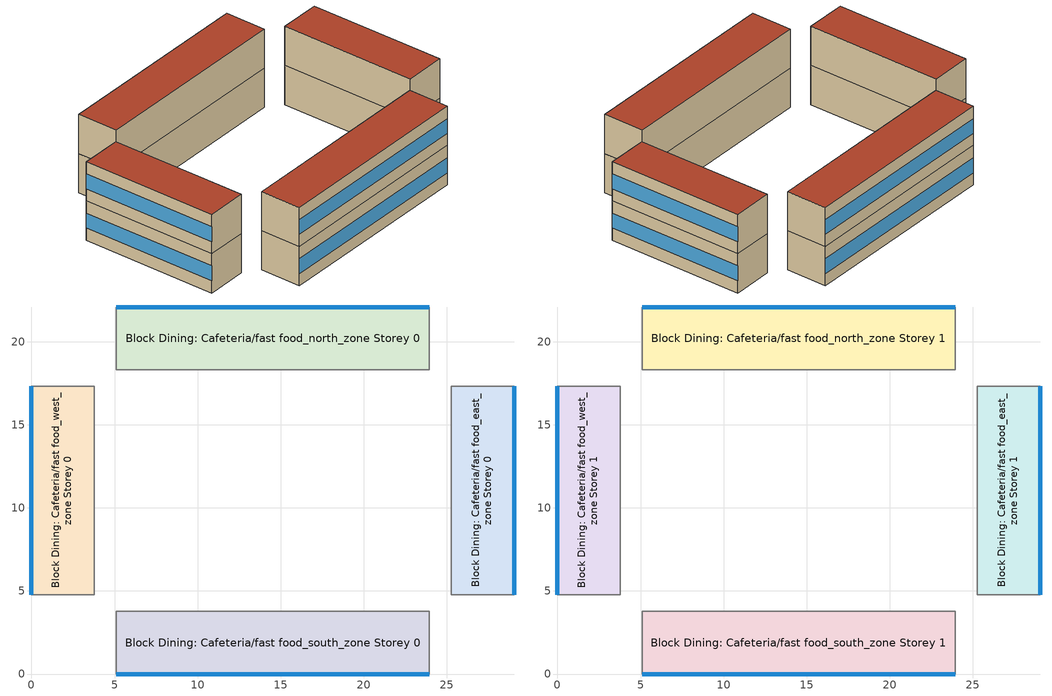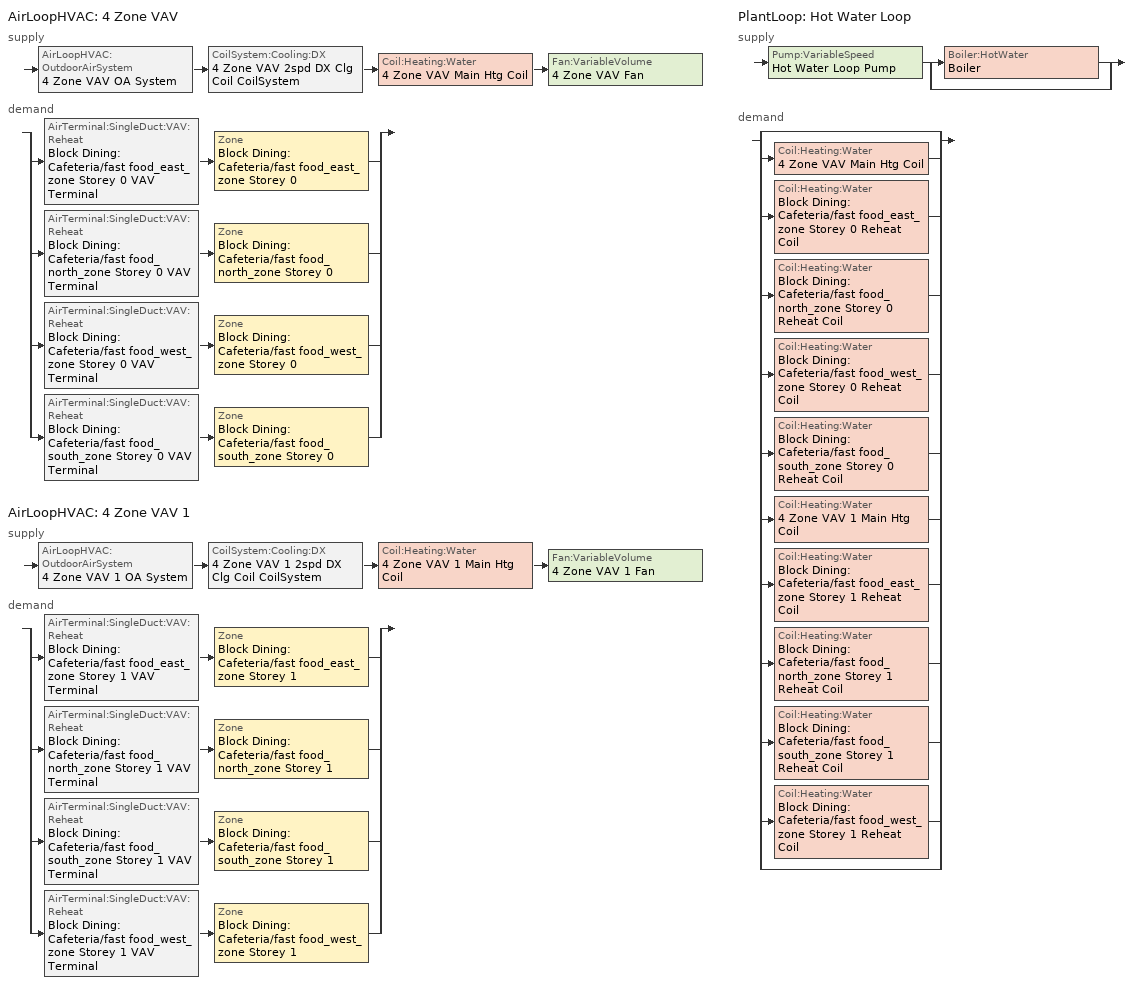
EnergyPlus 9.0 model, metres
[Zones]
Block Dining: Cafeteria/fast food_south_zone Storey 0
 floor ground (Dining: Cafeteria/fast food_south_zone_perimeter_bottom_floor_ffactor): 23.97,3.77 23.97,0 5.09,0 5.09,3.77 z0
 wall outside (ext_wall_wood_framed): 5.09,0 23.97,0 z0:3.66
 wall adiabatic (int_wall_default): 23.97,0 23.97,3.77 5.09,3.77 5.09,0 z0:3.66
 window (window_u_3.5205_shgc_0.4100): 5.1,0 23.96,0 z1.13:2.52
 roof outside (int_ceiling_default): 23.97,0 23.97,3.77 5.09,3.77 5.09,0 z3.66
Block Dining: Cafeteria/fast food_west_zone Storey 0
 floor ground (Dining: Cafeteria/fast food_west_zone_perimeter_bottom_floor_ffactor): 3.77,17.32 3.77,4.77 0,4.77 0,17.32 z0
 wall outside (ext_wall_wood_framed): 0,17.32 0,4.77 z0:3.66
 wall adiabatic (int_wall_default): 0,4.77 3.77,4.77 3.77,17.32 0,17.32 z0:3.66
 window (window_u_3.5205_shgc_0.4100): 0,17.32 0,4.78 z1.13:2.52
 roof outside (int_ceiling_default): 3.77,4.77 3.77,17.32 0,17.32 0,4.77 z3.66
Block Dining: Cafeteria/fast food_north_zone Storey 0
 floor ground (Dining: Cafeteria/fast food_north_zone_perimeter_bottom_floor_ffactor): 23.97,22.1 23.97,18.33 5.09,18.33 5.09,22.1 z0
 wall outside (ext_wall_wood_framed): 23.97,22.1 5.09,22.1 z0:3.66
 wall adiabatic (int_wall_default): 5.09,22.1 5.09,18.33 23.97,18.33 23.97,22.1 z0:3.66
 window (window_u_3.5205_shgc_0.4100): 23.96,22.1 5.1,22.1 z1.13:2.52
 roof outside (int_ceiling_default): 23.97,18.33 23.97,22.1 5.09,22.1 5.09,18.33 z3.66
Block Dining: Cafeteria/fast food_east_zone Storey 0
 floor ground (Dining: Cafeteria/fast food_east_zone_perimeter_bottom_floor_ffactor): 29.06,17.32 29.06,4.77 25.29,4.77 25.29,17.32 z0
 wall outside (ext_wall_wood_framed): 29.06,4.77 29.06,17.32 z0:3.66
 wall adiabatic (int_wall_default): 29.06,17.32 25.29,17.32 25.29,4.77 29.06,4.77 z0:3.66
 window (window_u_3.5205_shgc_0.4100): 29.06,4.78 29.06,17.32 z1.13:2.52
 roof outside (int_ceiling_default): 29.06,4.77 29.06,17.32 25.29,17.32 25.29,4.77 z3.66
Block Dining: Cafeteria/fast food_south_zone Storey 1
 floor outside (int_floor_default): 23.97,3.77 23.97,0 5.09,0 5.09,3.77 z3.66
 wall outside (ext_wall_wood_framed): 5.09,0 23.97,0 z3.66:7.32
 wall adiabatic (int_wall_default): 23.97,0 23.97,3.77 5.09,3.77 5.09,0 z3.66:7.32
 window (window_u_3.5205_shgc_0.4100): 5.1,0 23.96,0 z4.79:6.18
 roof outside (roof_attic_and_other): 23.97,0 23.97,3.77 5.09,3.77 5.09,0 z7.32
Block Dining: Cafeteria/fast food_west_zone Storey 1
 floor outside (int_floor_default): 3.77,17.32 3.77,4.77 0,4.77 0,17.32 z3.66
 wall outside (ext_wall_wood_framed): 0,17.32 0,4.77 z3.66:7.32
 wall adiabatic (int_wall_default): 0,4.77 3.77,4.77 3.77,17.32 0,17.32 z3.66:7.32
 window (window_u_3.5205_shgc_0.4100): 0,17.32 0,4.78 z4.79:6.18
 roof outside (roof_attic_and_other): 3.77,4.77 3.77,17.32 0,17.32 0,4.77 z7.32
Block Dining: Cafeteria/fast food_north_zone Storey 1
 floor outside (int_floor_default): 23.97,22.1 23.97,18.33 5.09,18.33 5.09,22.1 z3.66
 wall outside (ext_wall_wood_framed): 23.97,22.1 5.09,22.1 z3.66:7.32
 wall adiabatic (int_wall_default): 5.09,22.1 5.09,18.33 23.97,18.33 23.97,22.1 z3.66:7.32
 window (window_u_3.5205_shgc_0.4100): 23.96,22.1 5.1,22.1 z4.79:6.18
 roof outside (roof_attic_and_other): 23.97,18.33 23.97,22.1 5.09,22.1 5.09,18.33 z7.32
Block Dining: Cafeteria/fast food_east_zone Storey 1
 floor outside (int_floor_default): 29.06,17.32 29.06,4.77 25.29,4.77 25.29,17.32 z3.66
 wall outside (ext_wall_wood_framed): 29.06,4.77 29.06,17.32 z3.66:7.32
 wall adiabatic (int_wall_default): 29.06,17.32 25.29,17.32 25.29,4.77 29.06,4.77 z3.66:7.32
 window (window_u_3.5205_shgc_0.4100): 29.06,4.78 29.06,17.32 z4.79:6.18
 roof outside (roof_attic_and_other): 29.06,4.77 29.06,17.32 25.29,17.32 25.29,4.77 z7.32
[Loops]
AirLoopHVAC '4 Zone VAV'
 supply: AirLoopHVAC:OutdoorAirSystem '4 Zone VAV OA System' > CoilSystem:Cooling:DX '4 Zone VAV 2spd DX Clg Coil CoilSystem' > Coil:Heating:Water '4 Zone VAV Main Htg Coil' > Fan:VariableVolume '4 Zone VAV Fan'
 demand: split
  | AirTerminal:SingleDuct:VAV:Reheat 'Block Dining: Cafeteria/fast food_east_zone Storey 0 VAV Terminal' > Zone 'Block Dining: Cafeteria/fast food_east_zone Storey 0'
  | AirTerminal:SingleDuct:VAV:Reheat 'Block Dining: Cafeteria/fast food_north_zone Storey 0 VAV Terminal' > Zone 'Block Dining: Cafeteria/fast food_north_zone Storey 0'
  | AirTerminal:SingleDuct:VAV:Reheat 'Block Dining: Cafeteria/fast food_west_zone Storey 0 VAV Terminal' > Zone 'Block Dining: Cafeteria/fast food_west_zone Storey 0'
  | AirTerminal:SingleDuct:VAV:Reheat 'Block Dining: Cafeteria/fast food_south_zone Storey 0 VAV Terminal' > Zone 'Block Dining: Cafeteria/fast food_south_zone Storey 0'
AirLoopHVAC '4 Zone VAV 1'
 supply: AirLoopHVAC:OutdoorAirSystem '4 Zone VAV 1 OA System' > CoilSystem:Cooling:DX '4 Zone VAV 1 2spd DX Clg Coil CoilSystem' > Coil:Heating:Water '4 Zone VAV 1 Main Htg Coil' > Fan:VariableVolume '4 Zone VAV 1 Fan'
 demand: split
  | AirTerminal:SingleDuct:VAV:Reheat 'Block Dining: Cafeteria/fast food_east_zone Storey 1 VAV Terminal' > Zone 'Block Dining: Cafeteria/fast food_east_zone Storey 1'
  | AirTerminal:SingleDuct:VAV:Reheat 'Block Dining: Cafeteria/fast food_north_zone Storey 1 VAV Terminal' > Zone 'Block Dining: Cafeteria/fast food_north_zone Storey 1'
  | AirTerminal:SingleDuct:VAV:Reheat 'Block Dining: Cafeteria/fast food_south_zone Storey 1 VAV Terminal' > Zone 'Block Dining: Cafeteria/fast food_south_zone Storey 1'
  | AirTerminal:SingleDuct:VAV:Reheat 'Block Dining: Cafeteria/fast food_west_zone Storey 1 VAV Terminal' > Zone 'Block Dining: Cafeteria/fast food_west_zone Storey 1'
PlantLoop 'Hot Water Loop'
 supply: Pump:VariableSpeed 'Hot Water Loop Pump' > split
  | Boiler:HotWater 'Boiler'
  | bypass
 demand: split
  | bypass
  | Coil:Heating:Water '4 Zone VAV Main Htg Coil'
  | Coil:Heating:Water 'Block Dining: Cafeteria/fast food_east_zone Storey 0 Reheat Coil'
  | Coil:Heating:Water 'Block Dining: Cafeteria/fast food_north_zone Storey 0 Reheat Coil'
  | Coil:Heating:Water 'Block Dining: Cafeteria/fast food_west_zone Storey 0 Reheat Coil'
  | Coil:Heating:Water 'Block Dining: Cafeteria/fast food_south_zone Storey 0 Reheat Coil'
  | Coil:Heating:Water '4 Zone VAV 1 Main Htg Coil'
  | Coil:Heating:Water 'Block Dining: Cafeteria/fast food_east_zone Storey 1 Reheat Coil'
  | Coil:Heating:Water 'Block Dining: Cafeteria/fast food_north_zone Storey 1 Reheat Coil'
  | Coil:Heating:Water 'Block Dining: Cafeteria/fast food_south_zone Storey 1 Reheat Coil'
  | Coil:Heating:Water 'Block Dining: Cafeteria/fast food_west_zone Storey 1 Reheat Coil'
  | bypass
[Building]
test_building: North Axis=0; Terrain=Suburbs; Loads Convergence Tolerance Value=0.04; Temperature Convergence Tolerance Value=0.4; Solar Distribution=FullInteriorAndExterior; Maximum Number of Warmup Days=25; Minimum Number of Warmup Days=6
[SizingPeriod:DesignDay] Day of Month=21; Humidity Condition Type=Wetbulb; Barometric Pressure=83411; Rain Indicator=No; Snow Indicator=No; Daylight Saving Time Indicator=No; Solar Model Indicator=ASHRAEClearSky
Name | Month | Day Type | Maximum DryBulb Temperature | Daily DryBulb Temperature Range | Wetbulb or DewPoint at Maximum DryBulb | Wind Speed | Wind Direction | Sky Clearness
DENVER_STAPLETON Ann Htg 99.6% Condns DB | 12 | WinterDesignDay | -20 | 0 | -20 | 2.3 | 180 | 0
DENVER_STAPLETON Ann Clg .4% Condns DB=>MWB | 7 | SummerDesignDay | 34.1 | 15.2 | 15.8 | 4 | 120 | 1
[SITE:GROUNDTEMPERATURE:FCFACTORMETHOD]
January Ground Temperature=9.7; February Ground Temperature=6; March Ground Temperature=-2.2; April Ground Temperature=-3.4; May Ground Temperature=-4.2; June Ground Temperature=2.7; July Ground Temperature=7.5; August Ground Temperature=13.7; September Ground Temperature=18.6; October Ground Temperature=22; November Ground Temperature=20.7; December Ground Temperature=16.5
[MATERIAL] Thermal Absorptance=0.9; Solar Absorptance=0.7
Name | Roughness | Thickness | Conductivity | Density | Specific Heat | Visible Absorptance
g01_13mm_gypsum_board | Smooth | 0.0127 | 0.16 | 800 | 1090 | 0.5
100mm_normalweight_concrete_floor | MediumRough | 0.1016 | 2.31 | 2322 | 832 | 0.7
f07_25mm_stucco | Smooth | 0.0254 | 0.72 | 1856 | 840 | 0.7
g01_16mm_gypsum_board | MediumSmooth | 0.0159 | 0.16 | 800 | 1090 | 0.7
f12_asphalt_shingles | VeryRough | 0.0032 | 0.04 | 1120 | 1260 | 0.7
g02_16mm_plywood | Smooth | 0.0159 | 0.12 | 544 | 1210 | 0.7
[MATERIAL:NOMASS] Roughness=VeryRough; Thermal Absorptance=0.9; Solar Absorptance=0.7; Visible Absorptance=0.8
Name | Thermal Resistance
cp02_carpet_pad | 0.21648
wall_ins_layer_R_0.7274 | 0.7274
roof_ins_layer_R_1.9306 | 1.9306
[WINDOWMATERIAL:SIMPLEGLAZINGSYSTEM]
glazing_u_3.5205_shgc_0.4100: UFactor=3.52052; Solar Heat Gain Coefficient=0.41
[CONSTRUCTION]
int_wall_default: g01_13mm_gypsum_board, g01_13mm_gypsum_board
int_floor_default: 100mm_normalweight_concrete_floor, cp02_carpet_pad
int_ceiling_default: cp02_carpet_pad, 100mm_normalweight_concrete_floor
ext_wall_wood_framed: f07_25mm_stucco, g01_16mm_gypsum_board, wall_ins_layer_R_0.7274, g01_16mm_gypsum_board
roof_attic_and_other: f12_asphalt_shingles, g02_16mm_plywood, roof_ins_layer_R_1.9306, g01_16mm_gypsum_board
window_u_3.5205_shgc_0.4100: glazing_u_3.5205_shgc_0.4100
[CONSTRUCTION:FFACTORGROUNDFLOOR] FFactor=1.3
Name | Area | PerimeterExposed
Dining: Cafeteria/fast food_south_zone_perimeter_bottom_floor_ffactor; Dining: Cafeteria/fast food_north_zone_perimeter_bottom_floor_ffactor | 71.1465 | 18.876
Dining: Cafeteria/fast food_west_zone_perimeter_bottom_floor_ffactor; Dining: Cafeteria/fast food_east_zone_perimeter_bottom_floor_ffactor | 47.3049 | 12.5505
[ZONE] Type=1; Multiplier=1; Ceiling Height=autocalculate; Volume=autocalculate; Floor Area=autocalculate; Part of Total Floor Area=Yes
Block Dining: Cafeteria/fast food_south_zone Storey 0; Block Dining: Cafeteria/fast food_south_zone Storey 1; Block Dining: Cafeteria/fast food_west_zone Storey 0; Block Dining: Cafeteria/fast food_west_zone Storey 1; Block Dining: Cafeteria/fast food_north_zone Storey 0; Block Dining: Cafeteria/fast food_north_zone Storey 1; Block Dining: Cafeteria/fast food_east_zone Storey 0; Block Dining: Cafeteria/fast food_east_zone Storey 1
[ZONELIST]
zone_list_Dining: Cafeteria/fast food: Block Dining: Cafeteria/fast food_south_zone Storey 0, Block Dining: Cafeteria/fast food_south_zone Storey 1, Block Dining: Cafeteria/fast food_west_zone Storey 0, Block Dining: Cafeteria/fast food_west_zone Storey 1, Block Dining: Cafeteria/fast food_north_zone Storey 0, Block Dining: Cafeteria/fast food_north_zone Storey 1, Block Dining: Cafeteria/fast food_east_zone Storey 0, Block Dining: Cafeteria/fast food_east_zone Storey 1
[PEOPLE]
Dining: Cafeteria/fast food_ppl: Zone or ZoneList=zone_list_Dining: Cafeteria/fast food; Number of People Schedule=bldg_occ_sch; Number of People Calculation Method=People/Area; People per Zone Floor Area=0.0422114; Fraction Radiant=0.3; Sensible Heat Fraction=autocalculate; Activity Level Schedule=activity_sch; Carbon Dioxide Generation Rate=3.82e-08; Enable ASHRAE 55 Comfort Warnings=No; Mean Radiant Temperature Calculation Type=ZoneAveraged; Clothing Insulation Calculation Method=ClothingInsulationSchedule
[LIGHTS]
Dining: Cafeteria/fast food_lgt: Zone or ZoneList=zone_list_Dining: Cafeteria/fast food; Schedule=bldg_light_sch; Design Level Calculation Method=Watts/Area; Watts per Zone Floor Area=13.9931; Return Air Fraction=0; Fraction Radiant=0.7; Fraction Visible=0.2; Fraction Replaceable=1; EndUse Subcategory=General; Return Air Fraction Calculated from Plenum Temperature=No; Return Air Fraction Function of Plenum Temperature Coefficient 1=0; Return Air Fraction Function of Plenum Temperature Coefficient 2=0
[ELECTRICEQUIPMENT]
Dining: Cafeteria/fast food_eqp: Zone or ZoneList=zone_list_Dining: Cafeteria/fast food; Schedule=bldg_electric_equipment_sch; Design Level Calculation Method=Watts/Area; Watts per Zone Floor Area=10.2782; Fraction Latent=0; Fraction Radiant=0.5; Fraction Lost=0; EndUse Subcategory=General
[ZONEINFILTRATION:DESIGNFLOWRATE]
Dining: Cafeteria/fast food_inf: Zone or ZoneList=zone_list_Dining: Cafeteria/fast food; Schedule=bldg_infiltration_sch; Design Flow Rate Calculation Method=Flow/ExteriorArea; Flow per Exterior Surface Area=0.00381; Constant Term Coefficient=0; Temperature Term Coefficient=0; Velocity Term Coefficient=0.224; Velocity Squared Term Coefficient=0
[DESIGNSPECIFICATION:OUTDOORAIR]
design_oa: Outdoor Air Method=Sum; Outdoor Air Flow per Person=0.00236; Outdoor Air Flow per Zone Floor Area=0.0003; Outdoor Air Flow per Zone=0; Outdoor Air Flow Air Changes per Hour=0
[DesignSpecification:ZoneAirDistribution] Zone Air Distribution Effectiveness in Cooling Mode=1; Zone Air Distribution Effectiveness in Heating Mode=1
Block Dining: Cafeteria/fast food_east_zone Storey 0 Design Spec Zone Air Dist; Block Dining: Cafeteria/fast food_east_zone Storey 1 Design Spec Zone Air Dist; Block Dining: Cafeteria/fast food_north_zone Storey 0 Design Spec Zone Air Dist; Block Dining: Cafeteria/fast food_north_zone Storey 1 Design Spec Zone Air Dist; Block Dining: Cafeteria/fast food_south_zone Storey 0 Design Spec Zone Air Dist; Block Dining: Cafeteria/fast food_south_zone Storey 1 Design Spec Zone Air Dist; Block Dining: Cafeteria/fast food_west_zone Storey 0 Design Spec Zone Air Dist; Block Dining: Cafeteria/fast food_west_zone Storey 1 Design Spec Zone Air Dist
[Sizing:Zone] Zone Cooling Design Supply Air Temperature Input Method=SupplyAirTemperature; Zone Cooling Design Supply Air Temperature=12.7778; Zone Cooling Design Supply Air Temperature Difference=11.11; Zone Heating Design Supply Air Temperature Input Method=SupplyAirTemperature; Zone Heating Design Supply Air Temperature=40; Zone Heating Design Supply Air Temperature Difference=11.11; Zone Cooling Design Supply Air Humidity Ratio=0.0085; Zone Heating Design Supply Air Humidity Ratio=0.008; Design Specification Outdoor Air Object=design_oa; Cooling Design Air Flow Method=DesignDayWithLimit; Cooling Design Air Flow Rate=0; Cooling Minimum Air Flow per Zone Floor Area=0.000762; Cooling Minimum Air Flow=0; Cooling Minimum Air Flow Fraction=0; Heating Design Air Flow Method=DesignDay; Heating Design Air Flow Rate=0; Heating Maximum Air Flow per Zone Floor Area=0.002032; Heating Maximum Air Flow=0.141576; Heating Maximum Air Flow Fraction=0.3; Account for Dedicated Outdoor Air System=No
Name | Design Specification Zone Air Distribution Object
Block Dining: Cafeteria/fast food_east_zone Storey 0 | Block Dining: Cafeteria/fast food_east_zone Storey 0 Design Spec Zone Air Dist
Block Dining: Cafeteria/fast food_east_zone Storey 1 | Block Dining: Cafeteria/fast food_east_zone Storey 1 Design Spec Zone Air Dist
Block Dining: Cafeteria/fast food_north_zone Storey 0 | Block Dining: Cafeteria/fast food_north_zone Storey 0 Design Spec Zone Air Dist
Block Dining: Cafeteria/fast food_north_zone Storey 1 | Block Dining: Cafeteria/fast food_north_zone Storey 1 Design Spec Zone Air Dist
Block Dining: Cafeteria/fast food_south_zone Storey 0 | Block Dining: Cafeteria/fast food_south_zone Storey 0 Design Spec Zone Air Dist
Block Dining: Cafeteria/fast food_south_zone Storey 1 | Block Dining: Cafeteria/fast food_south_zone Storey 1 Design Spec Zone Air Dist
Block Dining: Cafeteria/fast food_west_zone Storey 0 | Block Dining: Cafeteria/fast food_west_zone Storey 0 Design Spec Zone Air Dist
Block Dining: Cafeteria/fast food_west_zone Storey 1 | Block Dining: Cafeteria/fast food_west_zone Storey 1 Design Spec Zone Air Dist
[Sizing:System] Type of Load to Size On=Sensible; Design Outdoor Air Flow Rate=Autosize; Central Heating Maximum System Air Flow Ratio=0.3; Preheat Design Temperature=7.22222; Preheat Design Humidity Ratio=0.008; Precool Design Temperature=12.7778; Precool Design Humidity Ratio=0.008; Central Cooling Design Supply Air Temperature=12.7778; Central Heating Design Supply Air Temperature=12.7778; Type of Zone Sum to Use=Coincident; 100 Outdoor Air in Cooling=No; 100 Outdoor Air in Heating=No; Central Cooling Design Supply Air Humidity Ratio=0.0085; Central Heating Design Supply Air Humidity Ratio=0.008; Cooling Supply Air Flow Rate Method=DesignDay; Cooling Supply Air Flow Rate=0; Cooling Supply Air Flow Rate Per Floor Area=0.00996765; Cooling Fraction of Autosized Cooling Supply Air Flow Rate=1; Cooling Supply Air Flow Rate Per Unit Cooling Capacity=3.94755e-05; Heating Supply Air Flow Rate Method=DesignDay; Heating Supply Air Flow Rate=0; Heating Supply Air Flow Rate Per Floor Area=0.00996765; Heating Fraction of Autosized Heating Supply Air Flow Rate=1; Heating Fraction of Autosized Cooling Supply Air Flow Rate=1; Heating Supply Air Flow Rate Per Unit Heating Capacity=3.15882e-05; System Outdoor Air Method=ZoneSum; Zone Maximum Outdoor Air Fraction=1; Cooling Design Capacity Method=CoolingDesignCapacity; Cooling Design Capacity=Autosize; Cooling Design Capacity Per Floor Area=234.7; Fraction of Autosized Cooling Design Capacity=1; Heating Design Capacity Method=HeatingDesignCapacity; Heating Design Capacity=Autosize; Heating Design Capacity Per Floor Area=157; Fraction of Autosized Heating Design Capacity=1; Central Cooling Capacity Control Method=OnOff
4 Zone VAV; 4 Zone VAV 1
[Sizing:Plant]
Hot Water Loop: Loop Type=Heating; Design Loop Exit Temperature=82.2222; Loop Design Temperature Difference=11.1111; Sizing Option=NonCoincident; Zone Timesteps in Averaging Window=1; Coincident Sizing Factor Mode=None
[ZONECONTROL:THERMOSTAT]
zone_list_Dining: Cafeteria/fast food Thermostat: Zone or ZoneList=zone_list_Dining: Cafeteria/fast food; Control Type Schedule=zone_list_Dining: Cafeteria/fast food Thermostat Schedule; Control 1=zone_list_Dining: Cafeteria/fast food Thermostat DualSP; Temperature Difference Between Cutout And Setpoint=0
[THERMOSTATSETPOINT:DUALSETPOINT]
zone_list_Dining: Cafeteria/fast food Thermostat DualSP: Heating Setpoint Temperature Schedule=zone_list_Dining: Cafeteria/fast food Htg Thermostat Schedule; Cooling Setpoint Temperature Schedule=zone_list_Dining: Cafeteria/fast food Clg Thermostat Schedule
[AirTerminal:SingleDuct:VAV:Reheat] Availability Schedule=always_on; Maximum Air Flow Rate=Autosize; Zone Minimum Air Flow Input Method=Constant; Constant Minimum Air Flow Fraction=0.2; Fixed Minimum Air Flow Rate=0; Maximum Hot Water or Steam Flow Rate=Autosize; Minimum Hot Water or Steam Flow Rate=0; Convergence Tolerance=0.001; Damper Heating Action=ReverseWithLimits; Maximum Flow per Zone Floor Area During Reheat=Autocalculate; Maximum Flow Fraction During Reheat=0.5; Maximum Reheat Air Temperature=40
Name | Reheat Coil
Block Dining: Cafeteria/fast food_east_zone Storey 0 VAV Terminal | Block Dining: Cafeteria/fast food_east_zone Storey 0 Reheat Coil
Block Dining: Cafeteria/fast food_east_zone Storey 1 VAV Terminal | Block Dining: Cafeteria/fast food_east_zone Storey 1 Reheat Coil
Block Dining: Cafeteria/fast food_north_zone Storey 0 VAV Terminal | Block Dining: Cafeteria/fast food_north_zone Storey 0 Reheat Coil
Block Dining: Cafeteria/fast food_north_zone Storey 1 VAV Terminal | Block Dining: Cafeteria/fast food_north_zone Storey 1 Reheat Coil
Block Dining: Cafeteria/fast food_south_zone Storey 0 VAV Terminal | Block Dining: Cafeteria/fast food_south_zone Storey 0 Reheat Coil
Block Dining: Cafeteria/fast food_south_zone Storey 1 VAV Terminal | Block Dining: Cafeteria/fast food_south_zone Storey 1 Reheat Coil
Block Dining: Cafeteria/fast food_west_zone Storey 0 VAV Terminal | Block Dining: Cafeteria/fast food_west_zone Storey 0 Reheat Coil
Block Dining: Cafeteria/fast food_west_zone Storey 1 VAV Terminal | Block Dining: Cafeteria/fast food_west_zone Storey 1 Reheat Coil
[Zone equipment]
Block Dining: Cafeteria/fast food_east_zone Storey 0: Block Dining: Cafeteria/fast food_east_zone Storey 0 VAV Terminal
Block Dining: Cafeteria/fast food_east_zone Storey 1: Block Dining: Cafeteria/fast food_east_zone Storey 1 VAV Terminal
Block Dining: Cafeteria/fast food_north_zone Storey 0: Block Dining: Cafeteria/fast food_north_zone Storey 0 VAV Terminal
Block Dining: Cafeteria/fast food_north_zone Storey 1: Block Dining: Cafeteria/fast food_north_zone Storey 1 VAV Terminal
Block Dining: Cafeteria/fast food_south_zone Storey 0: Block Dining: Cafeteria/fast food_south_zone Storey 0 VAV Terminal
Block Dining: Cafeteria/fast food_south_zone Storey 1: Block Dining: Cafeteria/fast food_south_zone Storey 1 VAV Terminal
Block Dining: Cafeteria/fast food_west_zone Storey 0: Block Dining: Cafeteria/fast food_west_zone Storey 0 VAV Terminal
Block Dining: Cafeteria/fast food_west_zone Storey 1: Block Dining: Cafeteria/fast food_west_zone Storey 1 VAV Terminal
[Fan:VariableVolume] Availability Schedule=bldg_hvac_operation_sch; Fan Total Efficiency=0.62; Pressure Rise=996.356; Maximum Flow Rate=AutoSize; Fan Power Minimum Flow Rate Input Method=Fraction; Fan Power Minimum Flow Fraction=0.25; Fan Power Minimum Air Flow Rate=0; Motor Efficiency=0.9; Motor In Airstream Fraction=1; Fan Power Coefficient 1=0.0407599; Fan Power Coefficient 2=0.088045; Fan Power Coefficient 3=-0.0729261; Fan Power Coefficient 4=0.94374; Fan Power Coefficient 5=0
4 Zone VAV Fan; 4 Zone VAV 1 Fan
[Coil:Cooling:DX:TwoSpeed] Availability Schedule=always_on; High Speed Gross Rated Total Cooling Capacity=Autosize; High Speed Rated Sensible Heat Ratio=Autosize; High Speed Gross Rated Cooling COP=3; High Speed Rated Air Flow Rate=Autosize; Low Speed Gross Rated Total Cooling Capacity=Autosize; Low Speed Gross Rated Sensible Heat Ratio=0.69; Low Speed Gross Rated Cooling COP=3; Low Speed Rated Air Flow Rate=Autosize; Condenser Type=AirCooled; High Speed Evaporative Condenser Effectiveness=0; High Speed Evaporative Condenser Air Flow Rate=Autosize; High Speed Evaporative Condenser Pump Rated Power Consumption=Autosize; Low Speed Evaporative Condenser Effectiveness=0; Low Speed Evaporative Condenser Air Flow Rate=Autosize; Low Speed Evaporative Condenser Pump Rated Power Consumption=Autosize; Basin Heater Capacity=10; Basin Heater Setpoint Temperature=2
Name | Total Cooling Capacity Function of Temperature Curve | Total Cooling Capacity Function of Flow Fraction Curve | Energy Input Ratio Function of Temperature Curve | Energy Input Ratio Function of Flow Fraction Curve | Part Load Fraction Correlation Curve | Low Speed Total Cooling Capacity Function of Temperature Curve | Low Speed Energy Input Ratio Function of Temperature Curve
4 Zone VAV 2spd DX Clg Coil | Curve Biquadratic 1 | Curve Quadratic 1 | Curve Biquadratic 2 | Curve Quadratic 2 | Curve Quadratic 3 | Curve Biquadratic 3 | Curve Biquadratic 4
4 Zone VAV 1 2spd DX Clg Coil | Curve Biquadratic 5 | Curve Quadratic 4 | Curve Biquadratic 6 | Curve Quadratic 5 | Curve Quadratic 6 | Curve Biquadratic 7 | Curve Biquadratic 8
[Coil:Heating:Water] Availability Schedule=always_on; UFactor Times Area Value=Autosize; Maximum Water Flow Rate=Autosize; Performance Input Method=UFactorTimesAreaAndDesignWaterFlowRate; Rated Capacity=Autosize; Rated Inlet Water Temperature=82.2222; Rated Outlet Water Temperature=71.1111; Rated Ratio for Air and Water Convection=0.5
Name | Rated Inlet Air Temperature | Rated Outlet Air Temperature
Block Dining: Cafeteria/fast food_east_zone Storey 0 Reheat Coil; Block Dining: Cafeteria/fast food_east_zone Storey 1 Reheat Coil; Block Dining: Cafeteria/fast food_north_zone Storey 0 Reheat Coil; Block Dining: Cafeteria/fast food_north_zone Storey 1 Reheat Coil; Block Dining: Cafeteria/fast food_south_zone Storey 0 Reheat Coil; Block Dining: Cafeteria/fast food_south_zone Storey 1 Reheat Coil; Block Dining: Cafeteria/fast food_west_zone Storey 0 Reheat Coil; Block Dining: Cafeteria/fast food_west_zone Storey 1 Reheat Coil | 12.7778 | 40
4 Zone VAV Main Htg Coil; 4 Zone VAV 1 Main Htg Coil | 7.22222 | 12.7778
[CoilSystem:Cooling:DX] Availability Schedule=always_on
Name | Cooling Coil
4 Zone VAV 2spd DX Clg Coil CoilSystem | 4 Zone VAV 2spd DX Clg Coil
4 Zone VAV 1 2spd DX Clg Coil CoilSystem | 4 Zone VAV 1 2spd DX Clg Coil
[Controller:WaterCoil] Control Variable=Temperature; Action=Normal; Actuator Variable=Flow; Controller Convergence Tolerance=0.1; Maximum Actuated Flow=Autosize; Minimum Actuated Flow=0
4 Zone VAV Main Htg Coil Controller; 4 Zone VAV 1 Main Htg Coil Controller
[Controller:OutdoorAir] Minimum Outdoor Air Flow Rate=Autosize; Maximum Outdoor Air Flow Rate=Autosize; Economizer Control Type=NoEconomizer; Economizer Control Action Type=ModulateFlow; Economizer Maximum Limit DryBulb Temperature=28; Economizer Maximum Limit Enthalpy=64000; Lockout Type=NoLockout; Minimum Limit Type=FixedMinimum; Minimum Outdoor Air Schedule=always_on; High Humidity Control=No; Control High Indoor Humidity Based on Outdoor Humidity Ratio=Yes; Heat Recovery Bypass Control Type=BypassWhenWithinEconomizerLimits
Name | Mechanical Ventilation Controller
4 Zone VAV OA Controller | 4 Zone VAV Vent Controller
4 Zone VAV 1 OA Controller | 4 Zone VAV 1 Vent Controller
[Controller:MechanicalVentilation] Availability Schedule=always_on; Demand Controlled Ventilation=No; System Outdoor Air Method=VentilationRateProcedure
Name | Zone 1 | Design Specification Zone Air Distribution Object Name 1 | Zone 2 | Design Specification Zone Air Distribution Object Name 2 | Zone 3 | Design Specification Zone Air Distribution Object Name 3 | Zone 4 | Design Specification Zone Air Distribution Object Name 4
4 Zone VAV Vent Controller | Block Dining: Cafeteria/fast food_east_zone Storey 0 | Block Dining: Cafeteria/fast food_east_zone Storey 0 Design Spec Zone Air Dist | Block Dining: Cafeteria/fast food_north_zone Storey 0 | Block Dining: Cafeteria/fast food_north_zone Storey 0 Design Spec Zone Air Dist | Block Dining: Cafeteria/fast food_south_zone Storey 0 | Block Dining: Cafeteria/fast food_south_zone Storey 0 Design Spec Zone Air Dist | Block Dining: Cafeteria/fast food_west_zone Storey 0 | Block Dining: Cafeteria/fast food_west_zone Storey 0 Design Spec Zone Air Dist
4 Zone VAV 1 Vent Controller | Block Dining: Cafeteria/fast food_east_zone Storey 1 | Block Dining: Cafeteria/fast food_east_zone Storey 1 Design Spec Zone Air Dist | Block Dining: Cafeteria/fast food_north_zone Storey 1 | Block Dining: Cafeteria/fast food_north_zone Storey 1 Design Spec Zone Air Dist | Block Dining: Cafeteria/fast food_south_zone Storey 1 | Block Dining: Cafeteria/fast food_south_zone Storey 1 Design Spec Zone Air Dist | Block Dining: Cafeteria/fast food_west_zone Storey 1 | Block Dining: Cafeteria/fast food_west_zone Storey 1 Design Spec Zone Air Dist
[AirLoopHVAC] Design Supply Air Flow Rate=AutoSize
4 Zone VAV; 4 Zone VAV 1
[Pump:VariableSpeed]
Hot Water Loop Pump: Design Maximum Flow Rate=Autosize; Design Pump Head=179344; Design Power Consumption=Autosize; Motor Efficiency=0.9; Fraction of Motor Inefficiencies to Fluid Stream=0; Coefficient 1 of the Part Load Performance Curve=0; Coefficient 2 of the Part Load Performance Curve=1; Coefficient 3 of the Part Load Performance Curve=0; Coefficient 4 of the Part Load Performance Curve=0; Design Minimum Flow Rate=0; Pump Control Type=Intermittent; Skin Loss Radiative Fraction=0.5; Design Power Sizing Method=PowerPerFlowPerPressure; Design Electric Power per Unit Flow Rate=348701.1; Design Shaft Power per Unit Flow Rate per Unit Head=1.28205; Design Minimum Flow Rate Fraction=0
[Boiler:HotWater]
Boiler: Fuel Type=NaturalGas; Nominal Capacity=Autosize; Nominal Thermal Efficiency=0.78; Efficiency Curve Temperature Evaluation Variable=LeavingBoiler; Design Water Flow Rate=Autosize; Minimum Part Load Ratio=0; Maximum Part Load Ratio=1.2; Optimum Part Load Ratio=1; Water Outlet Upper Temperature Limit=95; Boiler Flow Mode=LeavingSetpointModulated; Parasitic Electric Load=0; Sizing Factor=1; EndUse Subcategory=General
[PlantLoop]
Hot Water Loop: Fluid Type=Water; Plant Equipment Operation Scheme=Hot Water Loop Operation Schemes; Maximum Loop Temperature=100; Minimum Loop Temperature=10; Maximum Loop Flow Rate=Autosize; Minimum Loop Flow Rate=0; Plant Loop Volume=Autocalculate; Load Distribution Scheme=Optimal; Plant Loop Demand Calculation Scheme=SingleSetpoint
[PlantEquipmentList]
Hot Water Loop Heating Equipment List: Boiler
[PlantEquipmentOperation:HeatingLoad]
Hot Water Loop Heating Operation Scheme: Load Range 1 Lower Limit=0; Load Range 1 Upper Limit=1000000000; Range 1 Equipment List=Hot Water Loop Heating Equipment List
[PlantEquipmentOperationSchemes]
Hot Water Loop Operation Schemes: Control Scheme 1=Hot Water Loop Heating Operation Scheme; Control Scheme 1 Schedule=always_on
[AvailabilityManager:Scheduled] Schedule=always_on
4 Zone VAV OA System Availability Manager; 4 Zone VAV 1 OA System Availability Manager
[AvailabilityManager:NightCycle] Applicability Schedule=always_on; Fan Schedule=always_on; Control Type=CycleOnAny; Thermostat Tolerance=1; Cycling Run Time Control Type=FixedRunTime; Cycling Run Time=1800
Availability Manager Night Cycle 1; Availability Manager Night Cycle 2
[SetpointManager:Scheduled] Control Variable=Temperature
Name | Schedule | Setpoint Node or NodeList
4 Zone VAV Supply Air Setpoint Manager | Supply Air Temp - 55.0F | 4 Zone VAV Supply Outlet Node
4 Zone VAV 1 Supply Air Setpoint Manager | Supply Air Temp - 55.0F 1 | 4 Zone VAV 1 Supply Outlet Node
Hot Water Loop Setpoint Manager | Hot Water Loop Temp - 180F | Hot Water Loop Supply Outlet Node
[SetpointManager:MixedAir] Control Variable=Temperature
Name | Setpoint Node or NodeList
4 Zone VAV Mixed Air Node OS Default SPM | 4 Zone VAV Mixed Air Node
4 Zone VAV 2spd DX Clg Coil Outlet Air Node OS Default SPM | 4 Zone VAV 2spd DX Clg Coil Outlet Air Node
4 Zone VAV Main Htg Coil Outlet Air Node OS Default SPM | 4 Zone VAV Main Htg Coil Outlet Air Node
4 Zone VAV 1 Mixed Air Node OS Default SPM | 4 Zone VAV 1 Mixed Air Node
4 Zone VAV 1 2spd DX Clg Coil Outlet Air Node OS Default SPM | 4 Zone VAV 1 2spd DX Clg Coil Outlet Air Node
4 Zone VAV 1 Main Htg Coil Outlet Air Node OS Default SPM | 4 Zone VAV 1 Main Htg Coil Outlet Air Node
[Schedule:Day:Interval]
Hot Water Loop Temp - 180F Default: No, 24:00, 82.2222
Supply Air Temp - 55.0F Default; Supply Air Temp - 55.0F Default 1: No, 24:00, 12.7778
[Schedule:Week:Daily]
Hot Water Loop Temp - 180F Week Rule - Jan1-Dec31: Hot Water Loop Temp - 180F Default, Hot Water Loop Temp - 180F Default, Hot Water Loop Temp - 180F Default, Hot Water Loop Temp - 180F Default, Hot Water Loop Temp - 180F Default, Hot Water Loop Temp - 180F Default, Hot Water Loop Temp - 180F Default, Hot Water Loop Temp - 180F Default, Hot Water Loop Temp - 180F Default, Hot Water Loop Temp - 180F Default, Hot Water Loop Temp - 180F Default, Hot Water Loop Temp - 180F Default
Supply Air Temp - 55.0F Week Rule - Jan1-Dec31: Supply Air Temp - 55.0F Default, Supply Air Temp - 55.0F Default, Supply Air Temp - 55.0F Default, Supply Air Temp - 55.0F Default, Supply Air Temp - 55.0F Default, Supply Air Temp - 55.0F Default, Supply Air Temp - 55.0F Default, Supply Air Temp - 55.0F Default, Supply Air Temp - 55.0F Default, Supply Air Temp - 55.0F Default, Supply Air Temp - 55.0F Default, Supply Air Temp - 55.0F Default
Supply Air Temp - 55.0F 1 Week Rule - Jan1-Dec31: Supply Air Temp - 55.0F Default 1, Supply Air Temp - 55.0F Default 1, Supply Air Temp - 55.0F Default 1, Supply Air Temp - 55.0F Default 1, Supply Air Temp - 55.0F Default 1, Supply Air Temp - 55.0F Default 1, Supply Air Temp - 55.0F Default 1, Supply Air Temp - 55.0F Default 1, Supply Air Temp - 55.0F Default 1, Supply Air Temp - 55.0F Default 1, Supply Air Temp - 55.0F Default 1, Supply Air Temp - 55.0F Default 1
[Schedule:Year]
Hot Water Loop Temp - 180F: Hot Water Loop Temp - 180F Week Rule - Jan1-Dec31, 1, 1, 12, 31
Supply Air Temp - 55.0F: Supply Air Temp - 55.0F Week Rule - Jan1-Dec31, 1, 1, 12, 31
Supply Air Temp - 55.0F 1: Supply Air Temp - 55.0F 1 Week Rule - Jan1-Dec31, 1, 1, 12, 31
[SCHEDULE:COMPACT]
bldg_occ_sch: Through: 12/31, For: WinterDesignDay, Until: 24:00, 0, For: SummerDesignDay, Until: 24:00, 1, For: Weekdays, Until: 12:00, 0, Until: 13:00, 0.2, Until: 21:00, 0.95, Until: 22:00, 0.2, Until: 24:00, 0, For: Saturday, Until: 24:00, 0, For: Sunday, Until: 24:00, 0, For: Holidays, Until: 24:00, 0, For: AllOtherDays, Until: 24:00, 0
bldg_electric_equipment_sch: Through: 12/31, For: WinterDesignDay, Until: 24:00, 0, For: SummerDesignDay, Until: 24:00, 1, For: Weekdays, Until: 12:00, 0.1, Until: 13:00, 0.28, Until: 21:00, 0.955, Until: 22:00, 0.28, Until: 24:00, 0.1, For: Saturday, Until: 24:00, 0.1, For: Sunday, Until: 24:00, 0.1, For: Holidays, Until: 24:00, 0.1, For: AllOtherDays, Until: 24:00, 0.1
bldg_light_sch: Through: 12/31, For: WinterDesignDay, Until: 24:00, 0, For: SummerDesignDay, Until: 24:00, 1, For: Weekdays, Until: 12:00, 0.05, Until: 13:00, 0.3, Until: 21:00, 0.9, Until: 22:00, 0.3, Until: 24:00, 0.05, For: Saturday, Until: 24:00, 0.05, For: Sunday, Until: 24:00, 0.05, For: Holidays, Until: 24:00, 0.05, For: AllOtherDays, Until: 24:00, 0.05
bldg_hvac_operation_sch: Through: 12/31, For: WinterDesignDay, Until: 24:00, 0, For: SummerDesignDay, Until: 24:00, 0, For: Weekdays, Until: 12:00, 0, Until: 21:00, 1, Until: 24:00, 0, For: Saturday, Until: 24:00, 0, For: Sunday, Until: 24:00, 0, For: Holidays, Until: 24:00, 0, For: AllOtherDays, Until: 24:00, 0
bldg_infiltration_sch: Through: 12/31, For: WinterDesignDay, Until: 24:00, 0.25, For: SummerDesignDay, Until: 24:00, 0.25, For: Weekdays, Until: 12:00, 0.25, Until: 21:00, 1, Until: 24:00, 0.25, For: Saturday, Until: 24:00, 0.25, For: Sunday, Until: 24:00, 0.25, For: Holidays, Until: 24:00, 0.25, For: AllOtherDays, Until: 24:00, 0.25
activity_sch: Through: 12/31, For: WinterDesignDay, Until: 24:00, 120, For: SummerDesignDay, Until: 24:00, 120, For: Weekdays, Until: 24:00, 120, For: Saturday, Until: 24:00, 120, For: Sunday, Until: 24:00, 120, For: Holidays, Until: 24:00, 120, For: AllOtherDays, Until: 24:00, 120
always_on: Through: 12/31, For: WinterDesignDay, Until: 24:00, 1, For: SummerDesignDay, Until: 24:00, 1, For: Weekdays, Until: 24:00, 1, For: Saturday, Until: 24:00, 1, For: Sunday, Until: 24:00, 1, For: Holidays, Until: 24:00, 1, For: AllOtherDays, Until: 24:00, 1
zone_list_Dining: Cafeteria/fast food Thermostat Schedule: Through: 12/31, For: AllDays, Until: 24:00, 4
zone_list_Dining: Cafeteria/fast food Htg Thermostat Schedule: Through: 12/31, For: AllDays, Until: 24:00, 18
zone_list_Dining: Cafeteria/fast food Clg Thermostat Schedule: Through: 12/31, For: AllDays, Until: 24:00, 26
[Curve:Quadratic]
Name | Coefficient1 Constant | Coefficient2 x | Coefficient3 x2 | Minimum Value of x | Maximum Value of x
Curve Quadratic 1; Curve Quadratic 4 | 0.77136 | 0.34053 | -0.11088 | 0.75918 | 1.13877
Curve Quadratic 2; Curve Quadratic 5 | 1.2055 | -0.32953 | 0.12308 | 0.75918 | 1.13877
Curve Quadratic 3; Curve Quadratic 6 | 0.771 | 0.229 | 0 | 0 | 1
[Curve:Biquadratic] Minimum Value of x=17; Maximum Value of x=22; Minimum Value of y=13; Maximum Value of y=46
Name | Coefficient1 Constant | Coefficient2 x | Coefficient3 x2 | Coefficient4 y | Coefficient5 y2 | Coefficient6 xy
Curve Biquadratic 1; Curve Biquadratic 3; Curve Biquadratic 5; Curve Biquadratic 7 | 0.42415 | 0.04426 | -0.00042 | 0.00333 | -8e-05 | -0.00021
Curve Biquadratic 2; Curve Biquadratic 4; Curve Biquadratic 6; Curve Biquadratic 8 | 1.23649 | -0.02431 | 0.00057 | -0.01434 | 0.00063 | -0.00038
